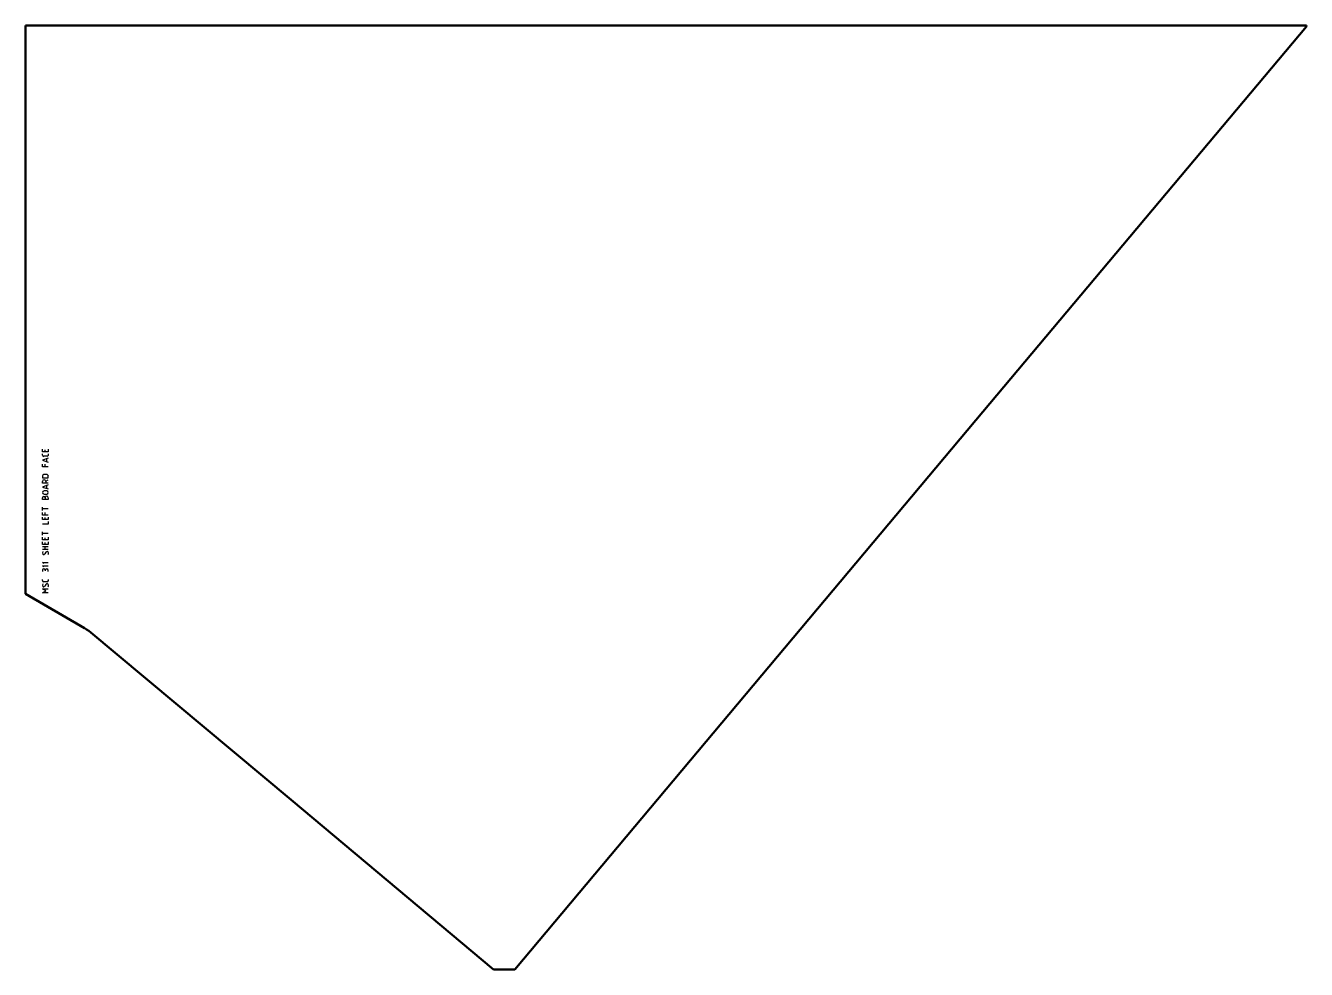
# Model space of a CAD drawing. Header units: millimetres. Extents: x -66 to 1264, y -980 to 0.
import ezdxf

# ---------------------------------------------------------------- set-up
doc = ezdxf.new("R2010")
doc.units = ezdxf.units.MM
doc.layers.add('IV_MARK_SURFACE', color=2, linetype='Continuous', lineweight=25)
doc.layers.add('IV_OUTER_PROFILE', color=7, linetype='Continuous', lineweight=50)

msp = doc.modelspace()

# ---------------------------------------------------------------- linework, layer by layer
at = {"layer": 'IV_MARK_SURFACE'}
for p, q in [((-48.2, -442.5), (-48.2, -439.8)), ((-45.5, -442.5), (-48.2, -442.5)), ((-48.2, -445.9), (-48.2, -444.5)), ((-42.1, -449.3), (-48.2, -451.3)), ((-48.2, -451.3), (-42.1, -453.3)), ((-43.4, -447.2), (-46.8, -447.2)), ((-45.5, -442.5), (-45.5, -440.4)), ((-42.1, -442.5), (-45.5, -442.5)), ((-43.8, -452.6), (-43.8, -449.9)), ((-42.1, -439.8), (-42.1, -442.5)), ((-42.1, -444.5), (-42.1, -445.9)), ((-48.2, -458.1), (-48.2, -455.4)), ((-45.5, -458.1), (-48.2, -458.1)), ((-45.5, -458.1), (-45.5, -455.4)), ((-42.1, -458.1), (-45.5, -458.1)), ((-48.2, -467.6), (-48.2, -469.6)), ((-48.2, -469.6), (-42.1, -469.6)), ((-48.2, -475), (-48.2, -473.3)), ((-44.8, -475), (-48.2, -475)), ((-42.1, -477), (-48.2, -479.1)), ((-43.4, -466.2), (-46.8, -466.2)), ((-44.8, -473), (-42.1, -471.6)), ((-44.8, -473.3), (-44.8, -475)), ((-42.1, -475), (-44.8, -475)), ((-43.8, -480.4), (-43.8, -477.7)), ((-42.1, -469.6), (-42.1, -467.6)), ((-48.2, -479.1), (-42.1, -481.1)), ((-48.2, -492), (-48.2, -490.3)), ((-43.8, -483.1), (-46.5, -483.1)), ((-46.5, -486.5), (-43.8, -486.5)), ((-45.5, -490.3), (-45.5, -492)), ((-42.1, -490.3), (-42.1, -492)), ((-45.5, -492), (-48.2, -492)), ((-48.2, -501.8), (-48.2, -500.1)), ((-42.1, -501.8), (-48.2, -501.8)), ((-48.2, -503.5), (-48.2, -501.8)), ((-42.1, -492), (-45.5, -492)), ((-48.2, -508.2), (-48.2, -505.5)), ((-45.5, -508.2), (-48.2, -508.2)), ((-48.2, -513), (-48.2, -510.3)), ((-45.5, -513), (-48.2, -513)), ((-42.1, -517.7), (-48.2, -517.7)), ((-45.5, -508.2), (-45.5, -505.5)), ((-42.1, -508.2), (-45.5, -508.2)), ((-45.5, -513), (-45.5, -510.9)), ((-42.1, -513), (-45.5, -513)), ((-42.1, -510.3), (-42.1, -513)), ((-42.1, -515), (-42.1, -517.7)), ((-48.2, -527.5), (-48.2, -525.8)), ((-42.1, -527.5), (-48.2, -527.5)), ((-48.2, -529.2), (-48.2, -527.5)), ((-48.2, -534), (-48.2, -531.3)), ((-42.1, -531.3), (-42.1, -534)), ((-45.5, -534), (-48.2, -534)), ((-48.2, -538.7), (-48.2, -536)), ((-45.5, -538.7), (-48.2, -538.7)), ((-48.2, -540.8), (-45.5, -540.8)), ((-45.5, -544.1), (-48.2, -544.1)), ((-45.5, -534), (-45.5, -531.9)), ((-42.1, -534), (-45.5, -534)), ((-45.5, -538.7), (-45.5, -536.7)), ((-42.1, -538.7), (-45.5, -538.7)), ((-45.5, -540.8), (-42.1, -540.8)), ((-45.5, -544.1), (-45.5, -540.8)), ((-42.1, -544.1), (-45.5, -544.1)), ((-42.1, -536), (-42.1, -538.7)), ((-46.8, -558.7), (-48.2, -557.4)), ((-48.2, -557.4), (-42.1, -557.4)), ((-44.8, -546.9), (-45.8, -548.6)), ((-46.8, -562.1), (-48.2, -560.8)), ((-48.2, -560.8), (-42.1, -560.8)), ((-48.2, -565.5), (-48.2, -566.9)), ((-45.5, -565.8), (-45.5, -566.2)), ((-42.1, -566.9), (-42.1, -565.8)), ((-48.2, -576.3), (-48.2, -575)), ((-44.8, -586.8), (-48.2, -584.8)), ((-48.2, -584.8), (-42.1, -584.8)), ((-43.4, -577.7), (-46.8, -577.7)), ((-44.8, -580.4), (-45.8, -582.1)), ((-42.1, -575), (-42.1, -576.3)), ((-48.2, -588.9), (-44.8, -586.8)), ((-42.1, -588.9), (-48.2, -588.9))]:
    msp.add_line(p, q, dxfattribs=at)
for centre, radius, start, end in [((-46.8, -445.9), 1.36, 180, 270), ((-43.4, -445.9), 1.36, 270, 0), ((-46.8, -467.6), 1.36, 90, 180), ((-46.5, -473.3), 1.69, 0, 180), ((-43.4, -467.6), 1.36, 0, 90), ((-46.5, -484.8), 1.69, 90, 270), ((-46.8, -490.3), 1.36, 0, 180), ((-43.8, -490.3), 1.69, 0, 180), ((-43.8, -484.8), 1.69, 270, 90), ((-45.3, -547.5), 2.86, 151.7153, 208.2847), ((-47, -547.9), 1.35, 229.6263, 329.2984), ((-43.5, -547.6), 1.46, 2.3685, 149.559), ((-44.3, -548), 2.28, 326.4174, 10.9627), ((-46.8, -565.5), 1.36, 0, 180), ((-43.8, -565.8), 1.69, 0, 180), ((-46.8, -576.3), 1.36, 180, 270), ((-45.3, -581.1), 2.86, 151.7153, 208.2847), ((-47, -581.4), 1.35, 229.6263, 329.2984), ((-43.5, -581.1), 1.46, 2.3685, 149.559), ((-43.4, -576.3), 1.36, 270, 0), ((-44.3, -581.5), 2.28, 326.4174, 10.9627)]:
    msp.add_arc(centre, radius, start, end, dxfattribs=at)
at = {"layer": 'IV_OUTER_PROFILE'}
for p, q in [((-65.7, 0), (1263.8, 0)), ((-65.7, -590.2), (-65.7, 0)), ((920.8, -409.7), (1263.8, -1)), ((1263.8, -1), (1263.8, 0)), ((920.8, -409.7), (442.2, -980)), ((-65.7, -590.2), (-4.5, -625.8)), ((-4.5, -625.8), (-2.3, -627)), ((-2.3, -627), (0, -628.5)), ((0, -628.5), (209.9, -804.1)), ((209.9, -804.1), (419.9, -980)), ((442, -980), (419.9, -980)), ((442.2, -980), (442, -980))]:
    msp.add_line(p, q, dxfattribs=at)

doc.saveas('drawing.dxf')
